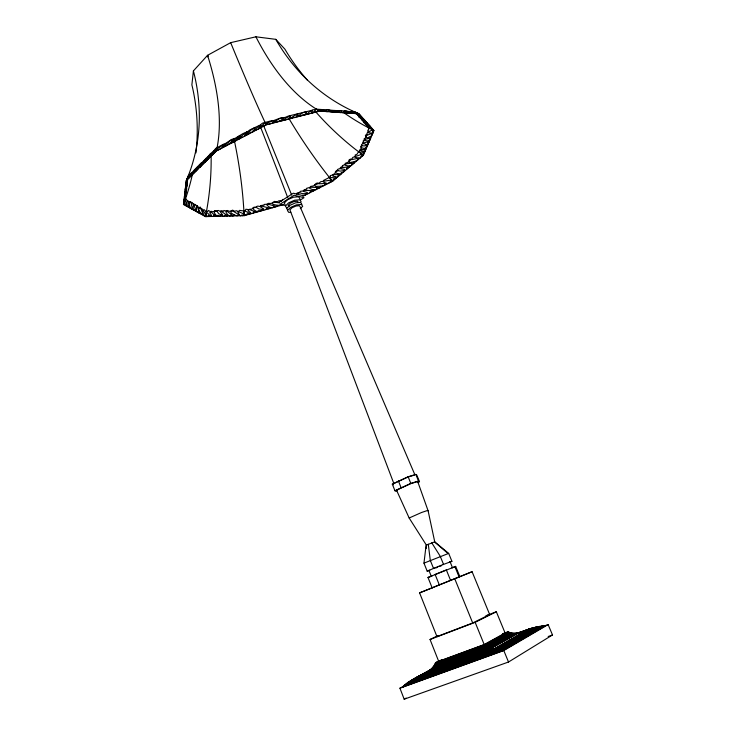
<?xml version="1.0" encoding="UTF-8"?>
<svg xmlns="http://www.w3.org/2000/svg" width="736" height="736" viewBox="0 0 736 736"><rect width="100%" height="100%" fill="white"/><g stroke="black" fill="none" stroke-linecap="round" stroke-linejoin="round"><path stroke-width="1.1" d="M206.393 216.596L205.942 214.029L205.611 214.59L202.253 208.923L201.066 208.96L200.321 207.092L199.281 207.488L198.702 209.208L199.916 212.152L201.59 214.452L202.078 213.909L203.007 214.351L203.348 215.436M333.196 180.752L330.961 179.391L330.942 180.108L320.804 181.663L319.038 183.227L316.296 183.255L313.656 185.849L310.39 186.475L310.564 187.192L319.976 187.652L320.712 186.245L324.613 185.316L324.88 184.405L326.692 183.42L328.164 183.522M256.275 212.281L249.173 209.355L252.08 208.996L254.003 207.156L256.551 207.313L256.386 206.604L257.821 206.098L260.121 206.512L261.933 205.298L264.031 205.298L264.04 204.452L268.07 204.13L268.116 203.375L271.29 203.44L274.445 201.388L276.957 201.949L279.008 200.762L281.502 200.845L282.808 199.392M346.72 169.335L346.794 168.102L348.809 167.569M426.172 548.568L426.457 545.238L409.161 518.006L396.52 490.167L410.384 483.782L417.073 481.675L417.947 482.246L428.113 510.821L434.746 541.852L448.684 553.389L451.904 561.31L449.172 562.479M189.253 177.698L194.856 172.178L201.02 163.107L193.872 170.393L187.183 178.406L187.1 179.29L188.94 178.011M302.965 196.227L332.506 181.332L363.308 155.333L373.934 130.576L359.002 113.804A274.169 214.222 -58.1 0 1 275.779 39.339L255.907 36.8L230.672 42.66L207.561 55.31L193.412 70.895L191.875 84.852A229.558 204.682 -31.4 0 1 195.96 152.904M428.159 570.943L427.174 571.136L423.964 563.132L426.107 545.22L434.746 541.852M360.134 158.019L358.754 158.139L357.457 159.326L357.54 160.209L354.338 161.644L354.163 163.061L346.914 163.686L342.36 165.655L342.847 166.345L341.099 167.063L340.299 168.664L338.155 169.105L337.272 169.998L337.815 170.513L335.634 171.249L335.128 173.374L332.966 174.625L340.446 174.625M183.761 202.087L186.659 188.692L184.018 204.682M184.534 197.441L184.101 200.772L185.693 196.392L183.494 204.378L205.464 216.614L244.15 215.676L283.332 204.691M201.627 162.794L197.579 169.501M348.892 113.114L352.112 111.357L354.614 111.817L356.003 113.611C357.494 115.368 363.28 115.782 361.588 118.533L358.533 116.628L358.91 116.334L357.604 115.23L357.53 113.243L356.804 112.81L358.119 113.74M186.41 189.281L187.698 179.188L185.555 187.073M340.869 174.276L341.182 172.62L343.326 172.196M226.292 211.048L226.044 212.198L227.783 215.151L227.093 216.09M261.16 210.91L261.528 209.889L263.626 208.794L260.608 207.037L260.443 205.832L269.118 207.957L270.443 207.359L272.421 207.754M187.965 177.615L186.346 182.979L188.039 176.226C189.548 175.067 194.948 168.056 190.201 176.355L197.818 166.612L194.267 172.252M184.359 197.092L184.745 195.408L184.506 195.831M185.279 189.354L185.509 187.413M313.196 191.066L313.895 189.695L316.038 189.63M184.543 195.537L187.045 184.911L185.076 191.084M184.773 193.623L184.966 192.013M186.006 183.255L186.226 181.396M249.955 214.056L250.166 213.228L251.951 213.495M360.465 157.734L360.806 156.492L362.048 156.4L361.229 153.75L363.547 154.781M240.368 215.768L239.448 215.013L237.829 215.114L237.259 215.841L234.269 214.958L233.156 215.942L227.084 211.223L227.286 210.468L229.752 211.379L232.677 210.146L234.508 211.37L236.366 210.717L243.671 213.845L244.002 213.182L245.217 215.381M273.01 207.589L273.479 206.65L275.439 206.908M333.472 180.513L333.978 178.655L335.736 178.609M318.384 111.43L318.053 110.142L324.447 109.673L327.888 109.701L331.568 110.851L327.032 111.624L324.144 111.154L323.812 110.115L321.926 109.544L316.508 109.167L313.186 112.304L311.291 112.534L312.616 110.869L310.077 110.777L288.208 116.122L285.108 117.429L280.646 117.935L265.632 123.593L265.043 125.46M185.822 184.773L186.199 183.19L185.95 183.706M244.002 213.182L242.65 215.712L241.85 215.013L240.773 215.758M215.639 151.699L216.697 149.279L231.601 139.454L235.327 138.202L242.954 133.584L247.471 131.799L249.679 129.996L259.302 125.46L252.963 131.799M187.183 178.406L186.254 181.166M439.502 660.551L435.592 662.648C429.75 676.053 411.672 676.402 402.518 687.093L502.789 650.725L545.772 625.6L532.662 627.909L516.396 633.494M196.54 205.832L196.438 210.533L195.84 211.26M253.212 213.136L253.515 211.996L256.248 211.204L253.874 209.852L253.018 207.892L256.183 207.35L258.87 208.969L263.24 209.512L263.884 210.146M186.539 188.609L184.727 193.964M200.118 212.538L199.272 213.164L197.23 205.583L198.407 207.35L200.33 208.472L200.689 208.03L203.007 214.351L202.777 210.827L204.139 209.65L210.082 215.639L211.379 215.133L209.723 212.695L211.26 211.278L213.366 211.913L215.308 210.551L217.286 211.388L217.332 210.625L218.574 210.487L220.294 211.526L221.996 210.772L223.652 211.333L223.845 210.478L227.084 211.223M296.847 116.969L302.478 112.81L305.882 111.762L306.369 112.82L304.989 114.282L309.23 113.786M184.359 201.885L183.595 203.476L183.733 202.336M220.082 216.264L220.607 215.317L222.042 215.39L222.52 214.774L220.552 212.189L220.708 210.919L227.019 215.372L228.188 215.114L229.641 216.025M363.878 119.278L364.688 120.189M188.149 176.603L186.328 180.587L183.494 204.378A229.558 204.682 -31.4 0 0 192.418 174.285M205.942 214.029L204.626 216.145L204.332 215.16L203.568 215.556M185.242 189.649L187.524 180.955L185.914 186.162L186.079 184.736L185.748 185.444M309.681 192.841L310.252 191.59L312.579 191.378M281.18 201.554L281.502 200.845M210.478 216.494L210.846 215.712L212.198 216.448M230.138 216.016L230.718 215.197L232.19 215.97M345.543 163.999L345.138 163.364L347.843 162.316L350.64 159.97L350.538 159.307L351.799 159.638L358.754 158.139L355.138 157.274L355.258 154.9C358.414 154.753 356.288 152.748 359.15 152.168L359.527 151.368C357.917 148.856 364.265 149.951 366.022 149.012M269.404 208.601L269.974 207.524L267.113 205.353L267.094 204.212M191.857 209.033L192.372 208.251L193.182 209.778M203.2 163.962L210.34 153.806L213.458 151.184L208.242 158.985M197.57 212.216L198.085 211.572L198.729 212.86M186.364 205.979L186.76 205.307L187.349 206.531M281.962 204.36L281.474 205.215L277.656 205.326L273.019 204.415L272.43 203.541L272.9 202.676L275.365 202.326L275.706 201.673L276.635 202.474L279.551 202.915M213.274 216.421L213.79 215.344L216.136 215.262L214.581 213.256L214.36 211.039L216.991 211.324L218.73 213.688L222.042 215.39L222.401 216.2M211.122 156.142L212.465 154.827M244.637 136.16L251.684 129.435L255.024 127.475L254.711 128.975L252.687 131.275L255.677 129.72L256.312 130.033M213.026 154.275L215.354 151.984M187.974 206.871L188.508 205.942L189.86 206.66L189.437 204.074L189.824 201.728L190.477 201.554L191.397 203.09L191.59 202.326L192.326 202.612L193.062 204.258L194.194 204.084L194.994 205.224L195.298 204.415L196.944 206.282M328.624 183.292L329.461 182.086L330.777 182.206L330.961 179.391M371.1 127.402L369.794 126.5L367.752 126.951L369.233 128.119L371.533 128.358L367.402 126.114L364.118 122.802L361.615 119.508L363.492 118.846L362.186 117.935M199.99 167.127L202.023 165.122M205.372 161.819L207.819 159.399M310.675 113.418L312.975 112.829M265.668 209.65L266.542 208.509L268.75 208.785M195.601 171.442L197.193 169.878M257.692 129.315L259.872 128.165M277.656 205.326L276.58 206.586L268.07 204.13M369.233 128.119L368.212 129.306L368.837 130.033L367.623 130.796L368.23 132.278L368.681 132.876L372.821 133.161M370.199 136.758L371.919 135.268L371.836 133.372L367.31 135.185L366.197 134.992L366.592 135.562L365.626 137.798L364.099 138.911L364.706 139.435L370.751 138L370.199 136.758L367.246 137.834L366.243 137.457L365.378 135.268L367.016 134.716L366.979 133.152L372.085 129.922L371.579 129.343L373.603 130.208M200.965 163.558L210.938 153.456L208.371 158.268L210.192 156.501L210.284 156.97M256.91 212.097L258.308 210.634L260.599 211.066M364.706 139.435L363.115 141.091L363.823 141.652L362.857 142.398L363.032 143.842L361.643 144.376L361.413 145.213L362.066 145.627L360.796 146.409L361.44 148.276L360.309 149.215L361.118 150.852L363.676 151.101L363.75 152.131L359.15 152.168M300.316 208.656L302.689 206.328L301.42 204.424L296.396 204.866L290.582 207.405L287.436 210.542L288.788 212.41L290.784 212.226M223.919 216.163L224.866 215.243L226.541 216.108M260.792 127.687L262.338 126.196L264.583 125.7M368.745 124.743L369.932 126.077M364.881 120.4L365.268 121.256L363.704 122.084L367.678 123.556M245.649 215.262L247.406 213.652L249.118 214.286M221.324 148.387L230.386 140.475L234.195 139.058L229.945 143.134L225.4 146.252L222.566 147.255L224.784 144.274L223.606 144.118L215.731 148.378L213.33 151.515L214.102 151.165L212.134 154.431L217.028 147.568L216.356 150.99L186.328 180.587A281.115 211.996 18.8 0 0 193.412 70.895M239.32 138.948L241.5 137.255L242.696 137.181M354.899 113.519L357.77 113.721M194.037 210.257L194.782 209.631L195.528 211.085M235.299 141.054L246.956 131.707L247.121 132.388L244.536 135.341L247.627 134.596M248.234 134.274L250.442 132.462L252.264 132.158M238.777 136.27L230.745 143.446L229.328 143.594M231.996 142.784L234.664 141.395M216.448 216.347L217.902 215.234L219.604 216.274M313.932 112.58L315.137 111.66L317.906 111.559M271.658 123.446L279.57 118.56L284.05 117.935L280.591 120.492L276.101 122.305L272.716 122.737L274.013 120.759L272.237 120.511L262.55 123.133L259.265 125.709L260.866 125.341L258.75 127.954L260.378 127.374L265.043 122.351L266.211 124.844L319.608 111.118L359.002 113.804L354.614 111.817L353.988 113.169L352.415 112.912L352.342 112.093L345.534 110.952L334.337 110.474L331.366 111.918L329.526 111.467M305.679 114.696C308.77 113.316 311.116 109.02 314.714 109.646L316.508 109.167L319.608 111.118A317.685 161.432 -87.8 0 1 255.907 36.8M206.761 216.586L208.546 215.409L209.751 216.513M279.192 202.262L293.287 193.218L303.241 195.693M300.316 200.036L304.042 197.671L294.106 195.233L279.993 204.258L285.586 205.528M291.152 118.432L293.149 117.429L294.768 117.502M406.99 684.342L399.933 688.197L404.174 699.2L508.512 662.014L552.506 634.956L548.127 624.588L541.678 626.962M189.787 207.883L190.863 207.239L191.581 208.886M399.933 688.197L503.801 650.541L548.127 624.588M529.773 628.783L495.31 648.462L417.137 677M404.174 699.2L406.134 698.078M427.377 671.766L491.05 648.48L519.607 632.307L490.636 648.453L428.352 671.232M286.828 119.545L290.242 118.275L297.335 113.951L297.979 114.476L296.194 116.352L300.021 116.15M518.595 632.629L515.54 633.19L489.256 647.993L431.048 669.309L433.016 668.242M516.562 633.07L489.734 648.204L430.201 669.999M517.583 632.877L490.194 648.361L429.3 670.643M515.54 633.19L513.516 633.227L488.281 647.386L432.584 667.81M514.519 633.245L488.778 647.717L431.848 668.573M300.674 115.984L302.606 114.899L304.952 114.89M513.516 633.227L512.523 633.144L487.784 646.99L433.265 667M512.523 633.144L510.628 632.785L486.781 646.061L434.415 665.307M511.566 632.997L487.287 646.548L433.881 666.172M510.628 632.785L509.735 632.509L486.284 645.518L434.884 664.433M509.735 632.509L508.87 632.169L485.797 644.938L435.28 663.541L437.267 662.483M438.26 635.49L430.045 639.492L438.684 661.333L484.187 644.543L505.108 633.024L496.34 611.763L486.744 615.425M435.592 662.648L485.318 644.313L508.061 631.764L508.87 632.169M396.161 491.308L394.956 490.746L392.306 484.132L408.14 476.772L415.812 474.407L416.824 475.116L419.492 481.666L417.744 482.604M394.754 483.074L407.689 477.13L414.386 475.07M406.714 684.416L403.742 686.044L502.062 650.357L544.318 625.729L542.174 626.511M402.518 687.093L404.506 686.007M432.354 668.978L411.534 680.294L497.876 648.83L535.569 627.173L532.349 628.351M432.418 669.024L410.182 681.186L498.548 649.005L537.022 626.842L533.821 628.02M416.788 677.792L408.848 682.106L499.229 649.207L538.485 626.557L536.332 627.348M422.74 674.553L424.727 673.468M426.714 672.391L431.673 669.696M411.507 680.892L407.542 683.054L499.928 649.446L539.939 626.299L536.728 627.486M409.225 682.401L406.244 684.029L500.627 649.722L541.402 626.078L539.24 626.87M409.943 682.318L404.984 685.023L501.345 650.026L542.855 625.885L540.712 626.676M433.513 668.113L414.304 678.592L496.57 648.582L532.662 627.909L517.748 633.402M432.722 668.665L412.914 679.429L497.223 648.692L534.115 627.523L517.978 633.466M394.956 490.746L410.835 483.423L418.499 481.022L419.492 481.666M323.702 111.394L327.364 109.876L334.337 110.474M438.684 661.333L441.591 659.769M288.751 116.389L281.906 120.805L280.011 120.768M283.268 120.465L286.138 119.72M409.161 518.006L421.461 512.532L427.358 510.536L428.113 510.821M472.705 622.978L489.679 614.551L472.089 571.716L419.584 592.876L436.954 636.603L472.705 622.978L454.692 578.625M430.045 639.492L475.152 622.316L496.34 611.763M436.954 636.603L438.941 635.637M366.096 121.762L367.108 122.903M370.475 138.635L369.334 139.178L369.895 139.978M184.23 204.792L185.518 204.203L185.95 205.749M423.964 563.132L448.684 553.389M510.177 645.776L514.326 643.982M427.174 571.136L434.387 568.091M338.21 112.387L340.878 112.571M427.984 577.456L455.676 566.398L459.853 576.647L432.133 587.816L427.984 577.456L431.195 576.352M452.603 567.695L455.676 566.398M435.74 568.008L437.699 567.217M439.429 566.481L441.609 565.634M459.632 576.766L472.089 571.716M419.584 592.876L432.759 587.632M442.962 564.613L451.904 561.31M485.447 616.161L489.679 614.551M502.725 633.742L508.061 631.764M502.955 633.825L505.108 633.024M517.555 633.236L528.347 629.262L494.702 648.453L418.572 676.246M517.316 633.448L531.217 628.332L495.935 648.508L415.711 677.782M518.429 633.475L523.784 631.506M543.619 626.391L545.772 625.6M367.006 146.712L365.608 147.218L366.169 148.672M548.191 636.52L552.506 634.956M369.757 140.3L368.506 140.751L368.386 141.625L362.618 143.281L367.77 144.946M335.018 112.166L340.501 110.759L341.504 111.246L341.32 112.111L344.752 112.829M345.221 112.866L348.358 113.077M354.338 161.644L349.867 162.518L348.864 162.003L348.754 161.129L349.315 159.528L351.771 159.096L352.811 157.384L361.468 154.422L361.229 153.75M310.564 187.192L306.544 188.352L306.783 189.143L304.649 189.584L303.158 191.102L300.711 191.204C299.083 192.096 300.058 193.356 297.169 192.988L296.396 193.881L299.423 192.703L302.597 193.651L308.016 193.678M360.566 115.561L359.444 116.674L358.726 116.481L361.615 119.508M370.125 126.307L366.105 124.761L365.406 123.795L366.822 124.044L367.098 123.363L368.57 124.55M368.902 142.315L367.641 142.913L368.175 143.989M353.372 163.723L351.56 164.192L351.707 165.131M432.041 575.957L431.232 576.159L428.932 570.437L429.76 570.28M332.368 111.992L334.503 112.13M451.83 567.815L452.484 567.677L450.174 562L449.503 562.092M220.791 148.663L218.325 149.96L216.697 149.279M351.311 165.462L349.407 165.83L348.643 166.768L340.17 168.001L341.007 168.921L344.531 169.335L344.623 170.044L343.408 170.927L343.694 171.884M364.412 152.766L363.124 152.922L363.639 154.56M320.712 186.245L315.698 186.392L314.842 185.702L315.082 184.791L317.51 183.926L317.667 183.236L318.854 183.788L326.692 183.42L323.26 181.939L323.656 180.357L329.424 177.44L330.482 176.594L330.262 175.6L333.27 174.855L332.884 176.18L335.975 176.704L335.34 177.836L329.424 177.44L332.506 181.332A190.339 65.467 57.3 0 1 288.705 118.137M318.89 188.195L316.802 188.379L316.59 189.354M372.388 128.846L371.864 128.874L373.474 130.06M302.505 195.307L304.952 195.224M271.069 123.593L268.373 124.292L265.632 123.593M365.047 151.285L364.026 151.717L364.596 152.334M238.602 139.325L237.746 139.214L240.074 136.169L239.789 135.617M290.38 118.634L289.11 118.45L290.499 116.463L289.763 116.021M337.594 177.036L335.984 177.413L336.278 178.149M323.26 111.366L318.053 110.142M371.496 127.843L371.027 127.733L372.131 128.552M337.64 112.35L335.009 110.455M351.477 113.289L347.916 112.682L348.064 112.01L346.776 111.191L344.42 111.145L344.319 111.927L342.415 112.672M345.524 170.347L340.685 171.083L337.539 170.669L335.257 172.169L337.079 173.466L339.811 173.77L338.017 175.315L338.422 176.336M354.2 113.473L352.526 113.362M234.269 214.958L230.874 212.824L231.187 211.039L233.183 211.333L233.597 210.763L234.14 211.812L239.448 215.013L237.866 212.088L239.614 210.349C242.687 211.112 245.677 210.33 249.265 213.394L250.636 212.538L248.041 210.827L249.32 209.696L245.916 209.236L245.447 210.284L243.855 210.689L244.15 215.676A191.424 75.238 80.5 0 0 234.499 141.257M396.52 490.167L397.569 490.664M207.57 56.856L207.423 55.826L208.224 56.056M502.789 650.725C497.416 646.567 488.906 651.231 485.318 644.313M392.306 484.132L393.539 484.757M373.934 130.576L364.541 125.654A224.038 199.134 -1.6 0 1 343.243 112.268M361.753 119.775L365.875 121.523M356.804 112.81L360.401 115.368M363.308 155.333L354.973 149.003A201.636 136.289 41.5 0 1 315.394 111.458M215.906 216.366L211.002 211.885L208.408 210.505L207.791 211.453L206.42 211.434L205.464 216.614A203.844 145.93 -82.4 0 0 211.122 155.931M364.32 139.84L365.277 140.594L368.423 141.027L369.049 141.956M199.557 167.55L206.025 158.323L203.513 162.877L205.004 162.178M434.424 541.825L447.893 553.417M371.579 129.343L373.492 131.606L372.591 131.781L372.94 132.885M367.135 146.418L366.464 145.608L366.942 144.753L364.486 145.921L361.928 145.774L360.953 147.228L362.94 148.23L365.13 148.304L364.532 149.767L365.332 150.632M275.779 39.339L284.906 49.165A224.038 199.134 -1.6 0 0 307.464 80.233M344.77 164.404L345.442 165.333L349.103 166.124L349.25 167.192M287.537 209.797L286.635 208.536L289.772 205.399L295.578 202.851L300.61 202.418L301.88 204.332M286.764 208.067L285.356 206.117L288.604 202.851L294.612 200.22L299.81 199.778L301.144 201.774M285.099 204.433L284.16 203.118L287.39 199.852L293.397 197.211L298.595 196.788L299.929 198.794M289.027 206.632L288.116 205.353L290.232 203.237L294.142 201.517L297.528 201.232L298.402 202.529M431.756 542.8L440.257 556.306L443.523 564.356L433.522 568.413L430.284 560.354L428.297 544.208M414.828 474.628L300.224 207.009L299.35 205.73L295.964 206.025L292.054 207.745L289.929 209.852L393.87 483.561M197.285 212.06L195.96 210.496L193.43 203.78L193.163 208.812L191.682 205.942L191.24 202.924L189.824 201.728L189.06 202.28L188.02 200.9L189.474 207.718M503.801 650.541L508.512 662.014M454.866 566.564L459.08 576.923M415.812 474.407L418.499 481.022M475.152 622.316L484.187 644.543M450.561 580.336L446.338 569.903L435.114 574.448L439.318 584.89M408.14 476.772L410.835 483.423M263.451 125.24L291.704 195.123M398.342 480.82L401.019 487.48M309.589 187.468L309.93 188.536L313.462 189.943L312.726 190.532L303.296 190.394L303.812 191.48L307.372 192.482L307.179 193.228L305.55 193.936L305.468 194.966M230.672 42.66A337.336 12.337 69.5 0 0 266.211 124.844L216.356 150.99A322.166 146.206 47.2 0 0 207.561 55.31M260.912 128.027A186.953 4.839 68.8 0 1 287.822 197.883M186.309 199.244L186.006 199.888L185.233 199.401L186.346 204.967L187.192 204.902L186.815 201.83L187.726 201.434L186.309 199.244"/></g></svg>
